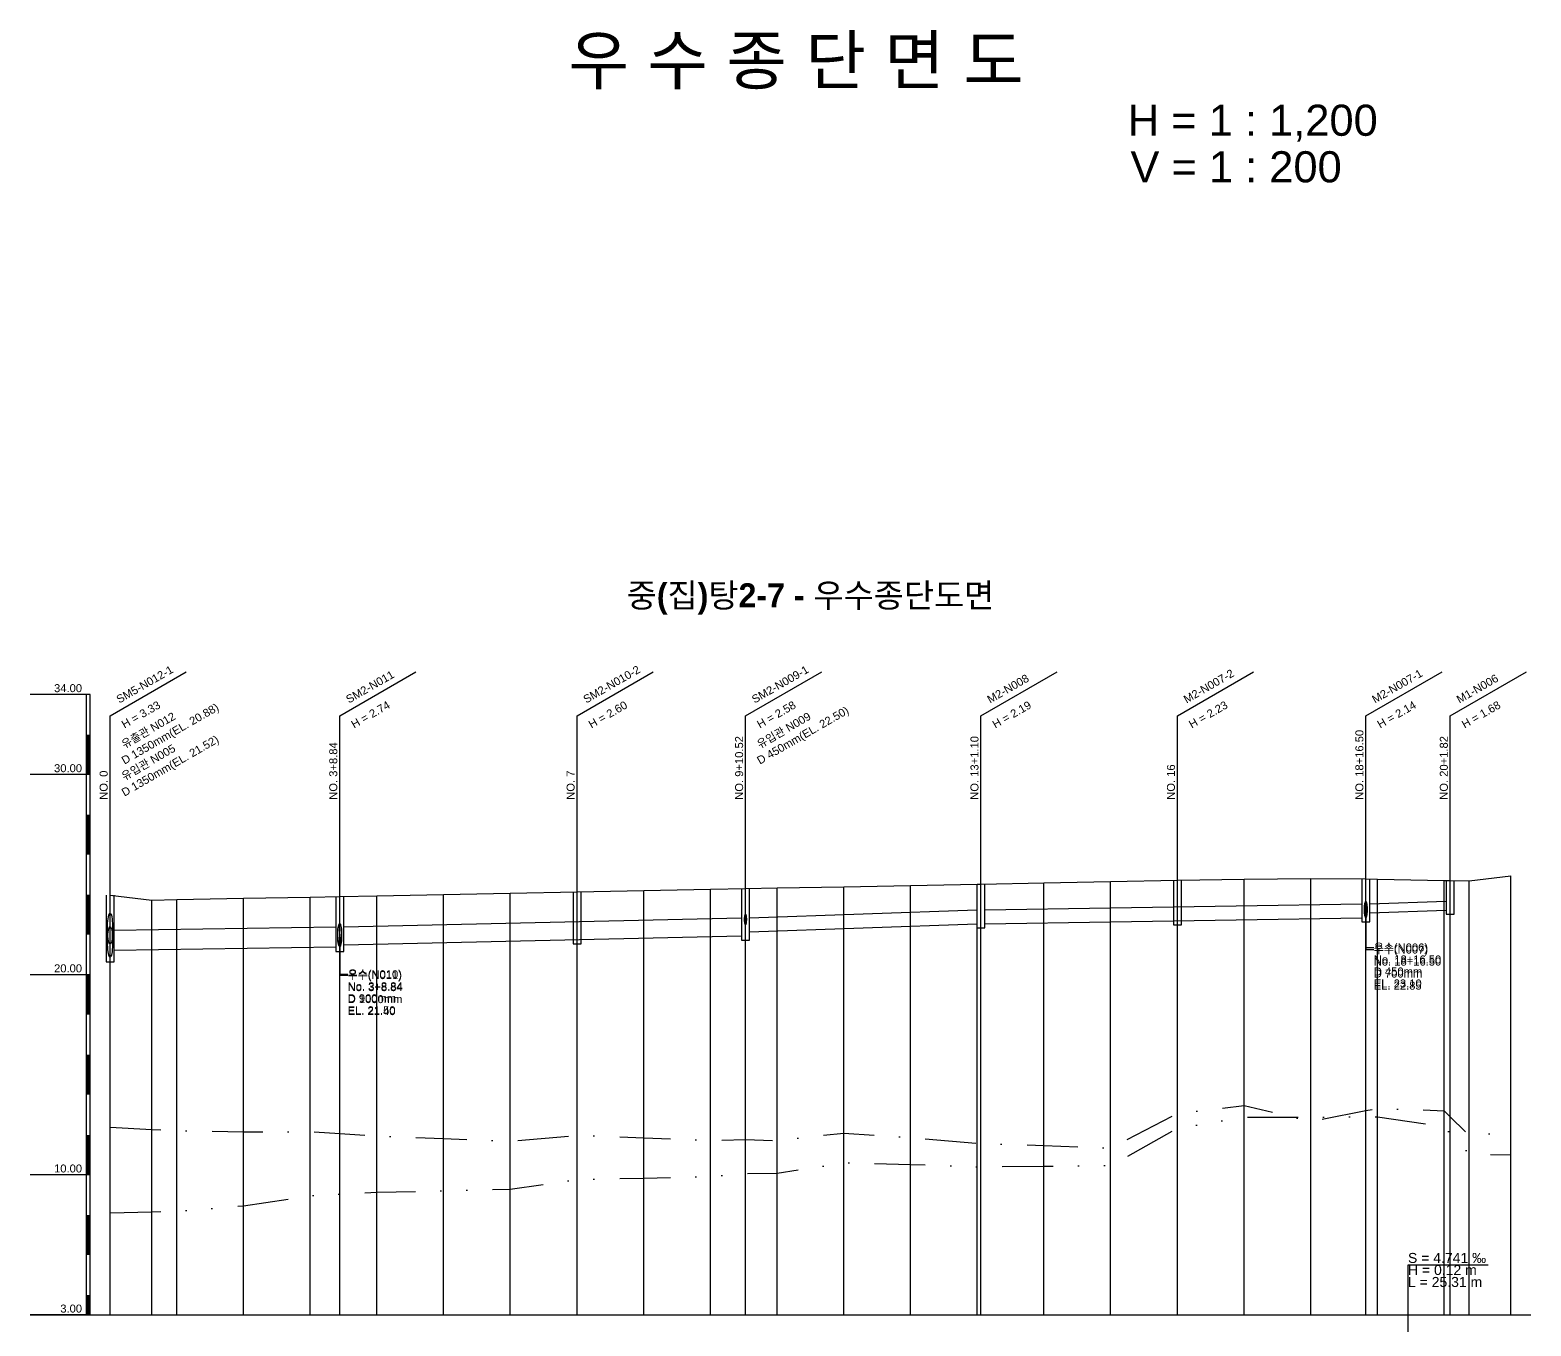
# Model space of a CAD drawing. Header units: millimetres. Extents: x 2114 to 3655, y 1444 to 2745.
# Drawn here: x 3088.1 to 3463.1, y 1648.5 to 1972.2 of the extents above; entities that cross this region are included whole.
import ezdxf
from ezdxf.enums import TextEntityAlignment as Align

# ---------------------------------------------------------------- set-up
doc = ezdxf.new("R2010")
doc.units = ezdxf.units.MM
doc.linetypes.add('DASHDOT', pattern=[25.4, 12.7, -6.35, 0, -6.35])
doc.linetypes.add('DIVIDE', pattern=[31.75, 12.7, -6.35, 0, -6.35, 0, -6.35])
for name, color, linetype in [('KZ_종단_계획선', 1, 'Continuous'), ('KZ_종단_관로', 4, 'Continuous'), ('KZ_종단_교차검토', 3, 'Continuous'), ('KZ_종단_교차검토문자', 3, 'Continuous'), ('KZ_종단_깃발', 7, 'Continuous'), ('KZ_종단_노선명', 7, 'Continuous'), ('KZ_종단_맨홀', 4, 'Continuous'), ('KZ_종단_수직선', 7, 'Continuous'), ('KZ_종단_암선1', 56, 'DASHDOT'), ('KZ_종단_암선2', 4, 'DIVIDE'), ('KZ_종단_원형관', 4, 'Continuous'), ('KZ_종단_테이블선', 7, 'Continuous'), ('KZ_종단_폴대', 7, 'Continuous'), ('title', 7, 'Continuous')]:
    doc.layers.add(name, color=color, linetype=linetype)
doc.styles.get("Standard").update_dxf_attribs({"font": 'arial.ttf'})
doc.styles.add('title', font='나눔고딕ExtraBold_0.ttf')

msp = doc.modelspace()

# ---------------------------------------------------------------- linework, layer by layer
at = {"color": 7}
for p, q in [((3432.37, 1623.72), (3432.37, 1663.72)), ((3432.37, 1663.72), (3452.37, 1663.72))]:
    msp.add_line(p, q, dxfattribs=at)
at = {"layer": 'KZ_종단_계획선'}
msp.add_lwpolyline([(3108.07, 1756.1), (3108.07, 1756.1), (3108.07, 1756.1), (3108.07, 1756.1), (3108.07, 1756.1), (3108.07, 1756.1), (3118.49, 1754.87), (3124.74, 1754.99), (3141.41, 1755.32), (3158.07, 1755.64), (3165.44, 1755.78), (3174.74, 1755.96), (3191.41, 1756.28), (3208.07, 1756.61), (3224.74, 1756.93), (3241.41, 1757.25), (3258.07, 1757.57), (3266.84, 1757.74), (3274.74, 1757.9), (3291.41, 1758.22), (3308.07, 1758.54), (3324.74, 1758.86), (3325.65, 1758.88), (3341.41, 1759.18), (3358.07, 1759.51), (3374.74, 1759.83), (3391.41, 1760.14), (3408.07, 1760.27), (3421.82, 1760.15), (3424.74, 1760.13), (3441.41, 1759.8), (3442.92, 1759.77), (3447.68, 1759.67), (3458.07, 1760.92), (3458.09, 1760.93), (3458.09, 1760.93), (3458.09, 1760.93), (3458.09, 1760.93), (3458.09, 1760.93), (3458.09, 1760.93)], dxfattribs=at)
at = {"layer": 'KZ_종단_관로'}
for p, q in [((3267.84, 1750.47), (3324.65, 1752.47)), ((3326.65, 1752.47), (3420.82, 1753.97)), ((3422.82, 1753.97), (3441.92, 1754.57)), ((3422.82, 1751.72), (3441.92, 1752.32)), ((3109.07, 1747.37), (3164.44, 1748.22)), ((3166.44, 1748.22), (3265.84, 1750.47)), ((3267.84, 1746.97), (3324.65, 1748.97)), ((3326.65, 1748.97), (3420.82, 1750.47)), ((3166.44, 1743.72), (3265.84, 1745.97)), ((3109.07, 1742.37), (3164.44, 1743.22))]:
    msp.add_line(p, q, dxfattribs=at)
at = {"layer": 'KZ_종단_교차검토'}
for p, q in [((3421.48, 1752.51), (3421.49, 1752.87)), ((3421.49, 1752.16), (3421.48, 1752.51)), ((3421.49, 1752.87), (3421.51, 1753.21)), ((3421.51, 1751.82), (3421.49, 1752.16)), ((3421.51, 1753.21), (3421.53, 1753.53)), ((3421.53, 1751.49), (3421.51, 1751.82)), ((3421.53, 1753.53), (3421.56, 1753.82)), ((3421.56, 1751.2), (3421.53, 1751.49)), ((3421.56, 1753.82), (3421.61, 1754.08)), ((3421.61, 1754.08), (3421.65, 1754.28)), ((3421.61, 1753.27), (3421.62, 1753.49)), ((3421.61, 1753.04), (3421.61, 1753.27)), ((3421.61, 1752.81), (3421.61, 1753.04)), ((3421.62, 1752.59), (3421.61, 1752.81)), ((3421.62, 1753.49), (3421.63, 1753.7)), ((3421.63, 1752.38), (3421.62, 1752.59)), ((3421.63, 1753.7), (3421.66, 1753.88)), ((3421.66, 1752.19), (3421.63, 1752.38)), ((3421.65, 1754.28), (3421.71, 1754.43)), ((3421.66, 1753.88), (3421.68, 1754.05)), ((3421.68, 1752.03), (3421.66, 1752.19)), ((3421.68, 1754.05), (3421.72, 1754.18)), ((3421.72, 1751.9), (3421.68, 1752.03)), ((3421.71, 1754.43), (3421.77, 1754.52)), ((3421.72, 1754.18), (3421.75, 1754.27)), ((3421.75, 1751.8), (3421.72, 1751.9)), ((3421.75, 1754.27), (3421.79, 1754.33)), ((3421.79, 1751.74), (3421.75, 1751.8)), ((3421.77, 1754.52), (3421.82, 1754.55)), ((3421.79, 1754.33), (3421.82, 1754.35)), ((3421.82, 1751.72), (3421.79, 1751.74)), ((3421.82, 1754.55), (3421.88, 1754.52)), ((3421.82, 1754.35), (3421.86, 1754.33)), ((3421.86, 1751.74), (3421.82, 1751.72)), ((3421.86, 1754.33), (3421.9, 1754.27)), ((3421.9, 1751.8), (3421.86, 1751.74)), ((3421.88, 1754.52), (3421.94, 1754.43)), ((3421.9, 1754.27), (3421.93, 1754.18)), ((3421.93, 1751.9), (3421.9, 1751.8)), ((3421.93, 1754.18), (3421.97, 1754.05)), ((3421.97, 1752.03), (3421.93, 1751.9)), ((3421.94, 1754.43), (3421.99, 1754.28)), ((3421.97, 1754.05), (3421.99, 1753.88)), ((3421.99, 1752.19), (3421.97, 1752.03)), ((3421.99, 1754.28), (3422.04, 1754.08)), ((3421.99, 1753.88), (3422.01, 1753.7)), ((3422.01, 1752.38), (3421.99, 1752.19)), ((3422.01, 1753.7), (3422.03, 1753.49)), ((3422.03, 1752.59), (3422.01, 1752.38)), ((3422.03, 1753.49), (3422.04, 1753.27)), ((3422.04, 1752.81), (3422.03, 1752.59)), ((3422.04, 1754.08), (3422.09, 1753.82)), ((3422.04, 1753.27), (3422.04, 1753.04)), ((3422.04, 1753.04), (3422.04, 1752.81)), ((3422.09, 1753.82), (3422.12, 1753.53)), ((3422.12, 1751.49), (3422.09, 1751.2)), ((3422.12, 1753.53), (3422.14, 1753.21)), ((3422.14, 1751.82), (3422.12, 1751.49)), ((3422.14, 1753.21), (3422.16, 1752.87)), ((3422.16, 1752.16), (3422.14, 1751.82)), ((3422.16, 1752.87), (3422.16, 1752.51)), ((3422.16, 1752.51), (3422.16, 1752.16)), ((3165.02, 1747.59), (3165.07, 1748)), ((3165.03, 1747.25), (3165.06, 1747.66)), ((3165.06, 1747.66), (3165.11, 1748.04)), ((3165.07, 1748), (3165.13, 1748.36)), ((3165.11, 1748.04), (3165.16, 1748.36)), ((3165.13, 1748.36), (3165.2, 1748.65)), ((3165.16, 1748.36), (3165.22, 1748.62)), ((3165.2, 1748.65), (3165.28, 1748.87)), ((3165.22, 1748.62), (3165.29, 1748.82)), ((3165.28, 1748.87), (3165.36, 1749)), ((3165.29, 1748.82), (3165.37, 1748.93)), ((3165.36, 1749), (3165.44, 1749.04)), ((3165.37, 1748.93), (3165.44, 1748.97)), ((3165.44, 1749.04), (3165.53, 1749)), ((3165.44, 1748.97), (3165.52, 1748.93)), ((3165.52, 1748.93), (3165.59, 1748.82)), ((3165.53, 1749), (3165.61, 1748.87)), ((3165.59, 1748.82), (3165.66, 1748.62)), ((3165.61, 1748.87), (3165.68, 1748.65)), ((3165.66, 1748.62), (3165.72, 1748.36)), ((3165.68, 1748.65), (3165.75, 1748.36)), ((3165.72, 1748.36), (3165.78, 1748.04)), ((3165.75, 1748.36), (3165.81, 1748)), ((3165.78, 1748.04), (3165.82, 1747.66)), ((3165.81, 1748), (3165.86, 1747.59)), ((3165.82, 1747.66), (3165.85, 1747.25)), ((3421.61, 1750.95), (3421.56, 1751.2)), ((3421.65, 1750.75), (3421.61, 1750.95)), ((3421.71, 1750.6), (3421.65, 1750.75)), ((3421.77, 1750.5), (3421.71, 1750.6)), ((3421.82, 1750.47), (3421.77, 1750.5)), ((3421.88, 1750.5), (3421.82, 1750.47)), ((3421.94, 1750.6), (3421.88, 1750.5)), ((3421.99, 1750.75), (3421.94, 1750.6)), ((3422.04, 1750.95), (3421.99, 1750.75)), ((3422.09, 1751.2), (3422.04, 1750.95)), ((3164.96, 1746.64), (3164.99, 1747.13)), ((3164.96, 1746.13), (3164.96, 1746.64)), ((3164.96, 1745.63), (3164.96, 1746.13)), ((3164.99, 1745.14), (3164.96, 1745.63)), ((3164.99, 1747.13), (3165.02, 1747.59)), ((3165.02, 1744.68), (3164.99, 1745.14)), ((3165, 1746.35), (3165.01, 1746.8)), ((3165.01, 1745.89), (3165, 1746.35)), ((3165.01, 1746.8), (3165.03, 1747.25)), ((3165.03, 1745.45), (3165.01, 1745.89)), ((3165.07, 1744.26), (3165.02, 1744.68)), ((3165.06, 1745.04), (3165.03, 1745.45)), ((3165.11, 1744.66), (3165.06, 1745.04)), ((3165.13, 1743.9), (3165.07, 1744.26)), ((3165.16, 1744.34), (3165.11, 1744.66)), ((3165.2, 1743.61), (3165.13, 1743.9)), ((3165.22, 1744.08), (3165.16, 1744.34)), ((3165.29, 1743.88), (3165.22, 1744.08)), ((3165.37, 1743.76), (3165.29, 1743.88)), ((3165.59, 1743.88), (3165.52, 1743.76)), ((3165.66, 1744.08), (3165.59, 1743.88)), ((3165.72, 1744.34), (3165.66, 1744.08)), ((3165.75, 1743.9), (3165.68, 1743.61)), ((3165.78, 1744.66), (3165.72, 1744.34)), ((3165.81, 1744.26), (3165.75, 1743.9)), ((3165.82, 1745.04), (3165.78, 1744.66)), ((3165.86, 1744.68), (3165.81, 1744.26)), ((3165.85, 1745.45), (3165.82, 1745.04)), ((3165.85, 1747.25), (3165.87, 1746.8)), ((3165.87, 1745.89), (3165.85, 1745.45)), ((3165.86, 1747.59), (3165.9, 1747.13)), ((3165.9, 1745.14), (3165.86, 1744.68)), ((3165.87, 1746.8), (3165.88, 1746.35)), ((3165.88, 1746.35), (3165.87, 1745.89)), ((3165.9, 1747.13), (3165.92, 1746.64)), ((3165.92, 1745.63), (3165.9, 1745.14)), ((3165.92, 1746.64), (3165.93, 1746.13)), ((3165.93, 1746.13), (3165.92, 1745.63)), ((3165.28, 1743.4), (3165.2, 1743.61)), ((3165.36, 1743.27), (3165.28, 1743.4)), ((3165.44, 1743.22), (3165.36, 1743.27)), ((3165.44, 1743.72), (3165.37, 1743.76)), ((3165.52, 1743.76), (3165.44, 1743.72)), ((3165.53, 1743.27), (3165.44, 1743.22)), ((3165.61, 1743.4), (3165.53, 1743.27)), ((3165.68, 1743.61), (3165.61, 1743.4))]:
    msp.add_line(p, q, dxfattribs=at)
at = {"layer": 'KZ_종단_교차검토문자'}
for points in [[(3421.82, 1753.04), (3421.82, 1743.04), (3423.82, 1743.04)], [(3421.82, 1752.51), (3421.82, 1742.51), (3423.82, 1742.51)], [(3165.44, 1746.35), (3165.44, 1736.35), (3167.44, 1736.35)], [(3165.44, 1746.13), (3165.44, 1736.13), (3167.44, 1736.13)]]:
    msp.add_lwpolyline(points, dxfattribs=at)
at = {"layer": 'KZ_종단_깃발'}
for p, q in [((3108.07, 1800.93), (3127.12, 1811.93)), ((3165.44, 1800.93), (3184.49, 1811.93)), ((3224.74, 1800.93), (3243.79, 1811.93)), ((3266.84, 1800.93), (3285.89, 1811.93)), ((3325.65, 1800.93), (3344.71, 1811.93)), ((3374.74, 1800.93), (3393.79, 1811.93)), ((3421.82, 1800.93), (3440.88, 1811.93)), ((3442.92, 1800.93), (3461.97, 1811.93)), ((3108.07, 1651.22), (3108.07, 1800.93)), ((3165.44, 1651.22), (3165.44, 1800.93)), ((3224.74, 1651.22), (3224.74, 1800.93)), ((3266.84, 1651.22), (3266.84, 1800.93)), ((3325.65, 1651.22), (3325.65, 1800.93)), ((3374.74, 1651.22), (3374.74, 1800.93)), ((3421.82, 1651.22), (3421.82, 1800.93)), ((3442.92, 1651.22), (3442.92, 1800.93))]:
    msp.add_line(p, q, dxfattribs=at)
at = {"layer": 'KZ_종단_맨홀'}
for points in [[(3324.65, 1758.88), (3324.65, 1747.93), (3326.65, 1747.93), (3326.65, 1758.88)], [(3373.74, 1759.83), (3373.74, 1748.7), (3375.74, 1748.7), (3375.74, 1759.83)], [(3420.82, 1760.15), (3420.82, 1749.43), (3422.82, 1749.43), (3422.82, 1760.15)], [(3441.92, 1759.77), (3441.92, 1751.38), (3443.92, 1751.38), (3443.92, 1759.77)], [(3107.07, 1756.1), (3107.07, 1739.44), (3109.07, 1739.44), (3109.07, 1756.1)], [(3164.44, 1755.78), (3164.44, 1742.06), (3166.44, 1742.06), (3166.44, 1755.78)], [(3223.74, 1756.93), (3223.74, 1743.91), (3225.74, 1743.91), (3225.74, 1756.93)], [(3265.84, 1757.74), (3265.84, 1744.85), (3267.84, 1744.85), (3267.84, 1757.74)]]:
    msp.add_lwpolyline(points, dxfattribs=at)
at = {"layer": 'KZ_종단_수직선'}
for p, q in [((3325.66, 1651.22), (3325.66, 1758.88)), ((3341.41, 1651.22), (3341.41, 1759.18)), ((3358.07, 1651.22), (3358.07, 1759.51)), ((3374.74, 1651.22), (3374.74, 1759.83)), ((3391.41, 1651.22), (3391.41, 1760.14)), ((3408.07, 1651.22), (3408.07, 1760.27)), ((3421.82, 1651.22), (3421.82, 1760.15)), ((3424.74, 1651.22), (3424.74, 1760.13)), ((3441.41, 1651.22), (3441.41, 1759.8)), ((3442.92, 1651.22), (3442.92, 1759.77)), ((3447.68, 1651.22), (3447.68, 1759.67)), ((3458.07, 1651.22), (3458.07, 1760.92)), ((3458.1, 1651.22), (3458.1, 1760.93)), ((3458.1, 1651.22), (3458.1, 1760.93)), ((3458.1, 1651.22), (3458.1, 1760.93)), ((3458.1, 1651.22), (3458.1, 1760.93)), ((3458.1, 1651.22), (3458.1, 1760.93)), ((3458.1, 1651.22), (3458.1, 1760.93)), ((3108.07, 1651.22), (3108.07, 1756.1)), ((3108.07, 1651.22), (3108.07, 1756.1)), ((3108.07, 1651.22), (3108.07, 1756.1)), ((3108.07, 1651.22), (3108.07, 1756.1)), ((3108.07, 1651.22), (3108.07, 1756.1)), ((3108.07, 1651.22), (3108.07, 1756.1)), ((3108.07, 1651.22), (3108.07, 1756.1)), ((3108.07, 1651.22), (3108.07, 1756.1)), ((3108.07, 1651.22), (3108.07, 1756.1)), ((3108.07, 1651.22), (3108.07, 1756.1)), ((3108.07, 1651.22), (3108.07, 1756.1)), ((3141.41, 1651.22), (3141.41, 1755.32)), ((3158.07, 1651.22), (3158.07, 1755.64)), ((3165.44, 1651.22), (3165.44, 1755.78)), ((3174.74, 1651.22), (3174.74, 1755.96)), ((3191.41, 1651.22), (3191.41, 1756.28)), ((3208.07, 1651.22), (3208.07, 1756.61)), ((3224.74, 1651.22), (3224.74, 1756.93)), ((3241.41, 1651.22), (3241.41, 1757.25)), ((3258.07, 1651.22), (3258.07, 1757.57)), ((3266.84, 1651.22), (3266.84, 1757.74)), ((3274.74, 1651.22), (3274.74, 1757.9)), ((3291.41, 1651.22), (3291.41, 1758.22)), ((3308.07, 1651.22), (3308.07, 1758.54)), ((3324.74, 1651.22), (3324.74, 1758.86)), ((3118.49, 1651.22), (3118.49, 1754.87)), ((3124.74, 1651.22), (3124.74, 1754.99))]:
    msp.add_line(p, q, dxfattribs=at)
at = {"layer": 'KZ_종단_암선1', "flags": 128}
msp.add_lwpolyline([(3108.07, 1698.13), (3108.07, 1698.13), (3108.07, 1698.13), (3108.07, 1698.13), (3108.07, 1698.13), (3108.07, 1698.13), (3118.49, 1697.54), (3124.74, 1697.3), (3141.41, 1696.99), (3158.07, 1697.01), (3165.44, 1696.53), (3174.74, 1695.93), (3191.41, 1695.3), (3208.07, 1694.67), (3224.74, 1696.1), (3241.41, 1695.47), (3258.07, 1694.84), (3266.84, 1695.09), (3274.74, 1694.81), (3291.41, 1696.67), (3308.07, 1695.52), (3324.74, 1694.13), (3325.66, 1694.1), (3341.41, 1693.54), (3358.07, 1692.94), (3374.74, 1701.51), (3391.41, 1703.54), (3408.07, 1699.58), (3421.82, 1702.27), (3424.74, 1702.84), (3441.41, 1702.26), (3442.92, 1700.7), (3447.68, 1696.08), (3458.07, 1696.97), (3458.1, 1696.97), (3458.1, 1696.97), (3458.1, 1696.97), (3458.1, 1696.97), (3458.1, 1696.97), (3458.1, 1696.97)], dxfattribs=at)
at = {"layer": 'KZ_종단_암선2', "flags": 128}
msp.add_lwpolyline([(3108.07, 1676.78), (3108.07, 1676.78), (3108.07, 1676.78), (3108.07, 1676.78), (3108.07, 1676.78), (3108.07, 1676.78), (3118.49, 1677.02), (3124.74, 1677.11), (3141.41, 1678.49), (3158.07, 1681), (3165.44, 1681.39), (3174.74, 1681.9), (3191.41, 1682.26), (3208.07, 1682.63), (3224.74, 1685.05), (3241.41, 1685.42), (3258.07, 1685.78), (3266.84, 1686.55), (3274.74, 1686.64), (3291.41, 1689.25), (3308.07, 1688.85), (3324.74, 1688.22), (3325.66, 1688.23), (3341.41, 1688.38), (3358.07, 1688.54), (3374.74, 1697.86), (3391.41, 1700.64), (3424.74, 1700.7), (3441.41, 1698.31), (3442.92, 1696.58), (3447.68, 1691.45), (3458.07, 1691.21), (3458.1, 1691.21), (3458.1, 1691.21), (3458.1, 1691.21), (3458.1, 1691.21), (3458.1, 1691.21), (3458.1, 1691.21)], dxfattribs=at)
at = {"layer": 'KZ_종단_원형관'}
for p, q in [((3107.75, 1751.08), (3107.85, 1751.37)), ((3107.85, 1751.37), (3107.96, 1751.54)), ((3107.96, 1751.54), (3108.07, 1751.6)), ((3108.07, 1751.6), (3108.18, 1751.54)), ((3108.18, 1751.54), (3108.29, 1751.37)), ((3108.29, 1751.37), (3108.4, 1751.08)), ((3107.42, 1747.71), (3107.43, 1748.39)), ((3107.43, 1747.04), (3107.42, 1747.71)), ((3107.43, 1748.39), (3107.46, 1749.04)), ((3107.46, 1749.04), (3107.51, 1749.66)), ((3107.51, 1749.66), (3107.58, 1750.21)), ((3107.58, 1750.21), (3107.66, 1750.69)), ((3107.66, 1750.69), (3107.75, 1751.08)), ((3107.66, 1747.35), (3107.75, 1747.73)), ((3107.75, 1747.73), (3107.85, 1748.01)), ((3107.85, 1748.01), (3107.96, 1748.19)), ((3107.96, 1748.19), (3108.07, 1748.24)), ((3108.07, 1748.24), (3108.18, 1748.19)), ((3108.18, 1748.19), (3108.29, 1748.01)), ((3108.29, 1748.01), (3108.39, 1747.73)), ((3108.39, 1747.73), (3108.48, 1747.35)), ((3108.4, 1751.08), (3108.49, 1750.69)), ((3108.49, 1750.69), (3108.57, 1750.21)), ((3108.57, 1750.21), (3108.63, 1749.66)), ((3108.63, 1749.66), (3108.68, 1749.04)), ((3108.68, 1749.04), (3108.71, 1748.39)), ((3108.71, 1748.39), (3108.72, 1747.71)), ((3108.72, 1747.71), (3108.71, 1747.04)), ((3266.62, 1750.27), (3266.63, 1750.49)), ((3266.62, 1750.04), (3266.62, 1750.27)), ((3266.62, 1749.81), (3266.62, 1750.04)), ((3266.63, 1749.59), (3266.62, 1749.81)), ((3266.63, 1750.49), (3266.65, 1750.7)), ((3266.65, 1749.38), (3266.63, 1749.59)), ((3266.65, 1750.7), (3266.67, 1750.88)), ((3266.67, 1749.19), (3266.65, 1749.38)), ((3266.67, 1750.88), (3266.7, 1751.05)), ((3266.7, 1749.03), (3266.67, 1749.19)), ((3266.7, 1751.05), (3266.73, 1751.18)), ((3266.73, 1748.9), (3266.7, 1749.03)), ((3266.73, 1751.18), (3266.76, 1751.27)), ((3266.76, 1748.8), (3266.73, 1748.9)), ((3266.76, 1751.27), (3266.8, 1751.33)), ((3266.8, 1748.74), (3266.76, 1748.8)), ((3266.8, 1751.33), (3266.84, 1751.35)), ((3266.84, 1748.72), (3266.8, 1748.74)), ((3266.84, 1751.35), (3266.87, 1751.33)), ((3266.87, 1748.74), (3266.84, 1748.72)), ((3266.87, 1751.33), (3266.91, 1751.27)), ((3266.91, 1748.8), (3266.87, 1748.74)), ((3266.91, 1751.27), (3266.95, 1751.18)), ((3266.95, 1748.9), (3266.91, 1748.8)), ((3266.95, 1751.18), (3266.98, 1751.05)), ((3266.98, 1749.03), (3266.95, 1748.9)), ((3266.98, 1751.05), (3267, 1750.88)), ((3267, 1749.19), (3266.98, 1749.03)), ((3267, 1750.88), (3267.03, 1750.7)), ((3267.03, 1749.38), (3267, 1749.19)), ((3267.03, 1750.7), (3267.04, 1750.49)), ((3267.04, 1749.59), (3267.03, 1749.38)), ((3267.04, 1750.49), (3267.05, 1750.27)), ((3267.05, 1749.81), (3267.04, 1749.59)), ((3267.05, 1750.27), (3267.06, 1750.04)), ((3267.06, 1750.04), (3267.05, 1749.81)), ((3107.46, 1746.38), (3107.43, 1747.04)), ((3107.44, 1744.43), (3107.45, 1745.1)), ((3107.45, 1743.77), (3107.44, 1744.43)), ((3107.45, 1745.1), (3107.48, 1745.74)), ((3107.51, 1745.77), (3107.46, 1746.38)), ((3107.48, 1745.74), (3107.52, 1746.34)), ((3107.58, 1745.21), (3107.51, 1745.77)), ((3107.52, 1746.34), (3107.59, 1746.88)), ((3107.66, 1744.73), (3107.58, 1745.21)), ((3107.59, 1746.88), (3107.66, 1747.35)), ((3107.75, 1744.34), (3107.66, 1744.73)), ((3107.85, 1744.06), (3107.75, 1744.34)), ((3107.96, 1743.88), (3107.85, 1744.06)), ((3108.07, 1743.82), (3107.96, 1743.88)), ((3108.18, 1743.88), (3108.07, 1743.82)), ((3108.29, 1744.06), (3108.18, 1743.88)), ((3108.4, 1744.34), (3108.29, 1744.06)), ((3108.49, 1744.73), (3108.4, 1744.34)), ((3108.48, 1747.35), (3108.56, 1746.88)), ((3108.57, 1745.21), (3108.49, 1744.73)), ((3108.56, 1746.88), (3108.62, 1746.34)), ((3108.63, 1745.77), (3108.57, 1745.21)), ((3108.62, 1746.34), (3108.67, 1745.74)), ((3108.68, 1746.38), (3108.63, 1745.77)), ((3108.67, 1745.74), (3108.7, 1745.1)), ((3108.71, 1747.04), (3108.68, 1746.38)), ((3108.7, 1745.1), (3108.71, 1744.43)), ((3108.71, 1744.43), (3108.7, 1743.77)), ((3107.48, 1743.13), (3107.45, 1743.77)), ((3107.52, 1742.53), (3107.48, 1743.13)), ((3107.59, 1741.98), (3107.52, 1742.53)), ((3107.66, 1741.51), (3107.59, 1741.98)), ((3107.75, 1741.13), (3107.66, 1741.51)), ((3107.85, 1740.85), (3107.75, 1741.13)), ((3107.96, 1740.68), (3107.85, 1740.85)), ((3108.07, 1740.62), (3107.96, 1740.68)), ((3108.18, 1740.68), (3108.07, 1740.62)), ((3108.29, 1740.85), (3108.18, 1740.68)), ((3108.39, 1741.13), (3108.29, 1740.85)), ((3108.48, 1741.51), (3108.39, 1741.13)), ((3108.56, 1741.98), (3108.48, 1741.51)), ((3108.62, 1742.53), (3108.56, 1741.98)), ((3108.67, 1743.13), (3108.62, 1742.53)), ((3108.7, 1743.77), (3108.67, 1743.13))]:
    msp.add_line(p, q, dxfattribs=at)
at = {"layer": 'KZ_종단_테이블선'}
msp.add_line((3088.07, 1651.22), (3463.1, 1651.22), dxfattribs=at)
at = {"layer": 'KZ_종단_폴대'}
for p, q in [((3103.07, 1806.22), (3088.07, 1806.22)), ((3103.07, 1786.22), (3088.07, 1786.22)), ((3103.07, 1736.22), (3088.07, 1736.22)), ((3103.07, 1686.22), (3088.07, 1686.22)), ((3103.07, 1651.22), (3088.07, 1651.22))]:
    msp.add_line(p, q, dxfattribs=at)
msp.add_lwpolyline([(3103.07, 1651.22), (3103.07, 1806.22), (3102.07, 1806.22), (3102.07, 1651.22), (3103.07, 1651.22)], dxfattribs=at)
for points in [[(3102.57, 1786.22, 1, 1, 0), (3102.57, 1796.22, 1, 1, 0)], [(3102.57, 1766.22, 1, 1, 0), (3102.57, 1776.22, 1, 1, 0)], [(3102.57, 1746.22, 1, 1, 0), (3102.57, 1756.22, 1, 1, 0)], [(3102.57, 1726.22, 1, 1, 0), (3102.57, 1736.22, 1, 1, 0)], [(3102.57, 1706.22, 1, 1, 0), (3102.57, 1716.22, 1, 1, 0)], [(3102.57, 1686.22, 1, 1, 0), (3102.57, 1696.22, 1, 1, 0)], [(3102.57, 1666.22, 1, 1, 0), (3102.57, 1676.22, 1, 1, 0)], [(3102.57, 1651.22, 1, 1, 0), (3102.57, 1656.22, 1, 1, 0)]]:
    msp.add_lwpolyline(points, format="xyseb", dxfattribs=at)

# ---------------------------------------------------------------- texts
at = {"color": 7}
for s, p in [('S = 4.741 ‰', (3432.37, 1664.22)), ('H = 0.12 m', (3432.37, 1661.22)), ('L = 25.31 m', (3432.37, 1658.22))]:
    msp.add_text(s, height=2.5, dxfattribs=at).set_placement(p)
at = {"layer": 'KZ_종단_교차검토문자'}
for s, p in [('우수(N006)', (3423.82, 1743.04)), ('우수(N007)', (3423.82, 1742.51)), ('No. 18+16.50', (3423.82, 1740.04)), ('No. 18+16.50', (3423.82, 1739.51)), ('우수(N010)', (3167.44, 1736.35)), ('우수(N011)', (3167.44, 1736.13)), ('D 450mm', (3423.82, 1737.04)), ('D 700mm', (3423.82, 1736.51)), ('No. 3+8.84', (3167.44, 1733.35)), ('No. 3+8.84', (3167.44, 1733.13)), ('EL. 23.10', (3423.82, 1734.04)), ('EL. 22.85', (3423.82, 1733.51)), ('D 900mm', (3167.44, 1730.35)), ('D 1000mm', (3167.44, 1730.13)), ('EL. 21.50', (3167.44, 1727.35)), ('EL. 21.40', (3167.44, 1727.13))]:
    msp.add_text(s, height=2, dxfattribs=at).set_placement(p, align=Align.MIDDLE_LEFT)
at = {"layer": 'KZ_종단_깃발'}
for s, rotation, p in [('SM5-N012-1', 30, (3110.67, 1803.43)), ('SM2-N011', 30, (3168.04, 1803.43)), ('SM2-N010-2', 30, (3227.34, 1803.43)), ('SM2-N009-1', 30, (3269.43, 1803.43)), ('M2-N007-2', 30, (3377.34, 1803.43)), ('M2-N007-1', 30, (3424.42, 1803.43)), ('M2-N008', 30, (3328.25, 1803.43)), ('M1-N006', 30, (3445.52, 1803.43)), ('NO. 18+16.50', 90, (3421.82, 1779.93)), ('NO. 3+8.84', 90, (3165.44, 1779.93)), ('NO. 9+10.52', 90, (3266.84, 1779.93)), ('NO. 13+1.10', 90, (3325.65, 1779.93)), ('NO. 20+1.82', 90, (3442.92, 1779.93)), ('NO. 0', 90, (3108.07, 1779.93)), ('NO. 7', 90, (3224.74, 1779.93)), ('NO. 16', 90, (3374.74, 1779.93))]:
    msp.add_text(s, height=2, rotation=rotation, dxfattribs=at).set_placement(p, align=Align.BOTTOM_LEFT)
for s, p in [('H = 3.33', (3110.67, 1799.43)), ('D 1350mm(EL. 20.88)', (3110.67, 1790.43)), ('H = 2.74', (3168.04, 1799.43)), ('H = 2.60', (3227.34, 1799.43)), ('H = 2.58', (3269.43, 1799.43)), ('H = 2.19', (3328.25, 1799.43)), ('H = 2.23', (3377.34, 1799.43)), ('H = 2.14', (3424.42, 1799.43)), ('H = 1.68', (3445.52, 1799.43)), ('유출관 N012', (3110.67, 1794.43)), ('D 450mm(EL. 22.50)', (3269.43, 1790.43)), ('유입관 N009', (3269.43, 1794.43)), ('D 1350mm(EL. 21.52)', (3110.67, 1782.43)), ('유입관 N005', (3110.67, 1786.43))]:
    msp.add_text(s, height=2, rotation=30, dxfattribs=at).set_placement(p, align=Align.TOP_LEFT)
at = {"layer": 'KZ_종단_노선명', "style": 'title'}
msp.add_text('중(집)탕2-7 - 우수종단도면', height=6, dxfattribs=at).set_placement((3283.08, 1826.22), align=Align.BOTTOM_CENTER)
at = {"layer": 'KZ_종단_폴대'}
for s, p in [('34.00', (3101.07, 1806.22)), ('30.00', (3101.07, 1786.22)), ('20.00', (3101.07, 1736.22)), ('10.00', (3101.07, 1686.22)), ('3.00', (3101.07, 1651.22))]:
    msp.add_text(s, height=2, dxfattribs=at).set_placement(p, align=Align.BOTTOM_RIGHT)
at = {"layer": 'title', "color": 7, "linetype": 'Continuous'}
msp.add_text('우 수 종 단 면 도', height=12.0071, dxfattribs=at).set_placement((3279.49, 1964.7), align=Align.MIDDLE_CENTER)
for s, p in [('H = 1 : 1,200', (3362.37, 1949.7)), ('V = 1 : 200', (3363.02, 1938.07))]:
    msp.add_text(s, height=7.7693, dxfattribs=at).set_placement(p, align=Align.MIDDLE_LEFT)

doc.saveas('drawing.dxf')
